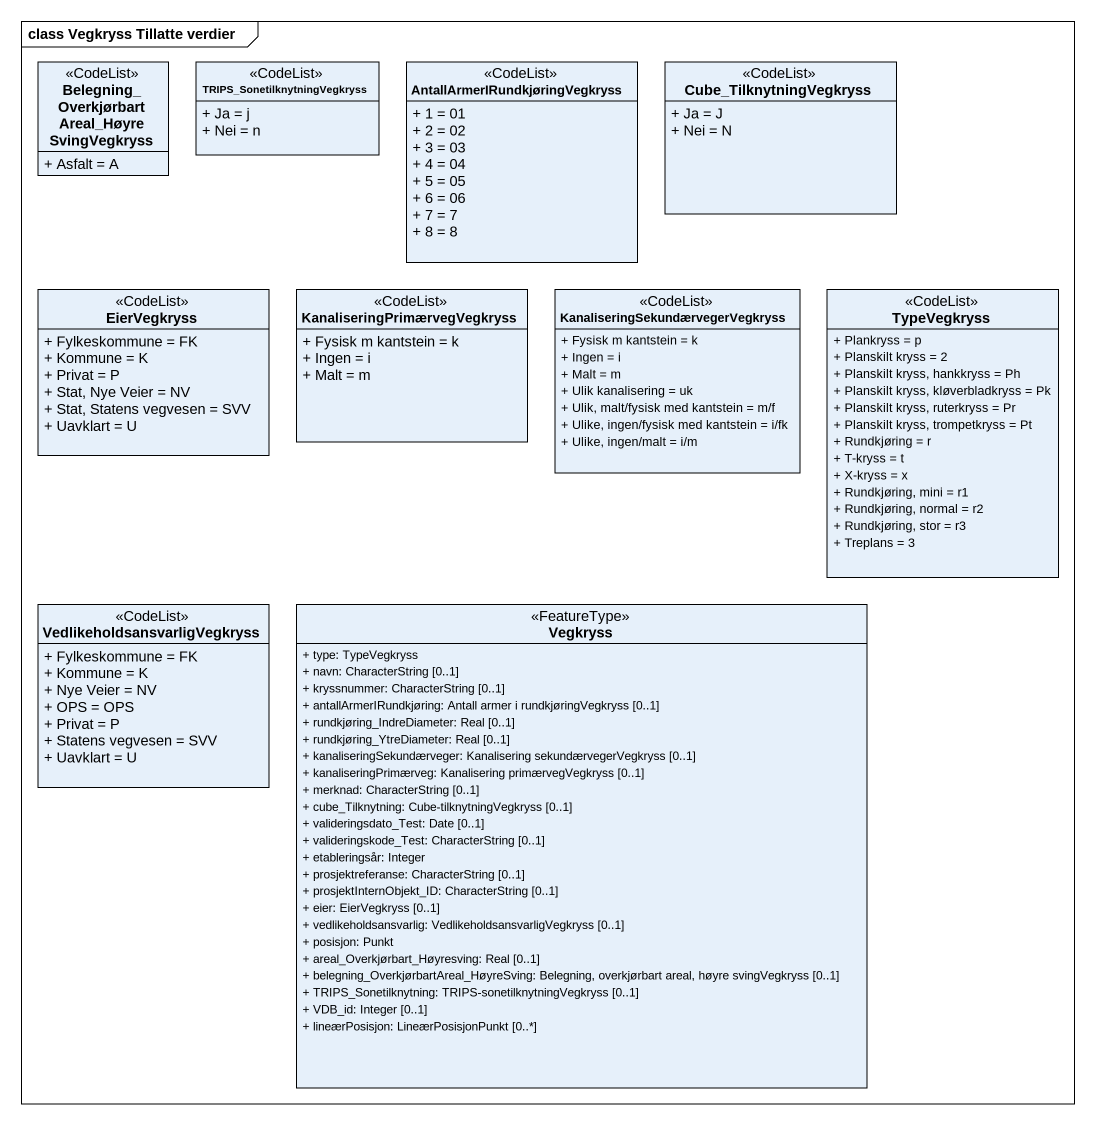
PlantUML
@startuml
mainframe class Vegkryss Tillatte verdier
hide circle
hide empty members
skinparam classAttributeIconSize 0
class "Belegning_OverkjørbartAreal_HøyreSvingVegkryss" as Belegning_OverkjørbartAreal <<CodeList>> {
  + Asfalt = A
}
class "TRIPS_SonetilknytningVegkryss" as TRIPS_SonetilknytningVegkrys <<CodeList>> {
  + Ja = j
  + Nei = n
}
class "AntallArmerIRundkjøringVegkryss" as AntallArmerIRundkjøringVegkr <<CodeList>> {
  + 1 = 01
  + 2 = 02
  + 3 = 03
  + 4 = 04
  + 5 = 05
  + 6 = 06
  + 7 = 7
  + 8 = 8
}
class Cube_TilknytningVegkryss <<CodeList>> {
  + Ja = J
  + Nei = N
}
class EierVegkryss <<CodeList>> {
  + Fylkeskommune = FK
  + Kommune = K
  + Privat = P
  + Stat, Nye Veier = NV
  + Stat, Statens vegvesen = SVV
  + Uavklart = U
}
class "KanaliseringPrimærvegVegkryss" as KanaliseringPrimærvegVegkrys <<CodeList>> {
  + Fysisk m kantstein = k
  + Ingen = i
  + Malt = m
}
class "KanaliseringSekundærvegerVegkryss" as KanaliseringSekundærvegerVeg <<CodeList>> {
  + Fysisk m kantstein = k
  + Ingen = i
  + Malt = m
  + Ulik kanalisering = uk
  + Ulik, malt/fysisk med kantstein = m/f
  + Ulike, ingen/fysisk med kantstein = i/fk
  + Ulike, ingen/malt = i/m
}
class TypeVegkryss <<CodeList>> {
  + Plankryss = p
  + Planskilt kryss = 2
  + Planskilt kryss, hankkryss = Ph
  + Planskilt kryss, kløverbladkryss = Pk
  + Planskilt kryss, ruterkryss = Pr
  + Planskilt kryss, trompetkryss = Pt
  + Rundkjøring = r
  + T-kryss = t
  + X-kryss = x
  + Rundkjøring, mini = r1
  + Rundkjøring, normal = r2
  + Rundkjøring, stor = r3
  + Treplans = 3
}
class "VedlikeholdsansvarligVegkryss" as VedlikeholdsansvarligVegkrys <<CodeList>> {
  + Fylkeskommune = FK
  + Kommune = K
  + Nye Veier = NV
  + OPS = OPS
  + Privat = P
  + Statens vegvesen = SVV
  + Uavklart = U
}
class Vegkryss <<FeatureType>> {
  + type: TypeVegkryss
  + navn: CharacterString [0..1]
  + kryssnummer: CharacterString [0..1]
  + antallArmerIRundkjøring: Antall armer i rundkjøringVegkryss [0..1]
  + rundkjøring_IndreDiameter: Real [0..1]
  + rundkjøring_YtreDiameter: Real [0..1]
  + kanaliseringSekundærveger: Kanalisering sekundærvegerVegkryss [0..1]
  + kanaliseringPrimærveg: Kanalisering primærvegVegkryss [0..1]
  + merknad: CharacterString [0..1]
  + cube_Tilknytning: Cube-tilknytningVegkryss [0..1]
  + valideringsdato_Test: Date [0..1]
  + valideringskode_Test: CharacterString [0..1]
  + etableringsår: Integer
  + prosjektreferanse: CharacterString [0..1]
  + prosjektInternObjekt_ID: CharacterString [0..1]
  + eier: EierVegkryss [0..1]
  + vedlikeholdsansvarlig: VedlikeholdsansvarligVegkryss [0..1]
  + posisjon: Punkt
  + areal_Overkjørbart_Høyresving: Real [0..1]
  + belegning_OverkjørbartAreal_HøyreSving: Belegning, overkjørbart areal, høyre svingVegkryss [0..1]
  + TRIPS_Sonetilknytning: TRIPS-sonetilknytningVegkryss [0..1]
  + VDB_id: Integer [0..1]
  + lineærPosisjon: LineærPosisjonPunkt [0..*]
}
@enduml
